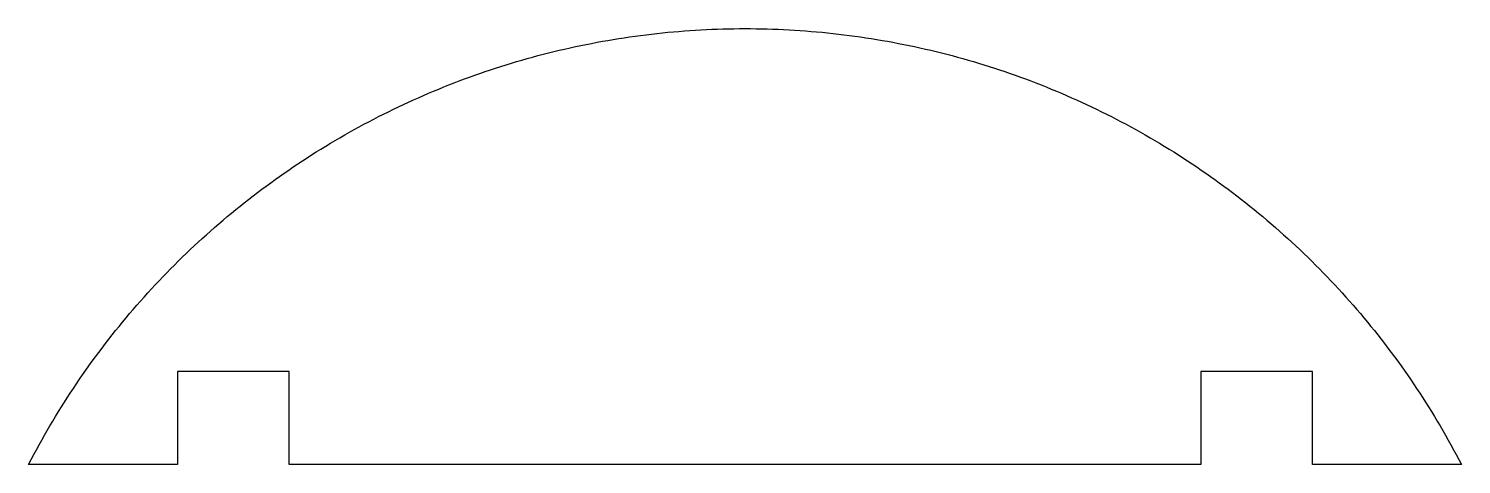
# Model space of a CAD drawing. Header units: millimetres. Extents: x 0 to 77, y 0 to 23.4.
import ezdxf

# ---------------------------------------------------------------- set-up
doc = ezdxf.new("R2010")
doc.units = ezdxf.units.MM
doc.layers.add('DESIGN_ONLY_CUT', color=7, linetype='Continuous')

msp = doc.modelspace()

# ---------------------------------------------------------------- linework, layer by layer
at = {"layer": 'DESIGN_ONLY_CUT'}
msp.add_lwpolyline([(0.137, 0.263), (0.276, 0.524), (0.416, 0.785), (0.559, 1.045), (0.703, 1.304), (0.849, 1.562), (0.996, 1.819), (1.146, 2.074), (1.297, 2.329), (1.449, 2.583), (1.604, 2.836), (1.76, 3.087), (1.918, 3.338), (2.078, 3.587), (2.24, 3.836), (2.403, 4.083), (2.568, 4.329), (2.734, 4.574), (2.902, 4.818), (3.072, 5.061), (3.243, 5.302), (3.417, 5.543), (3.591, 5.782), (3.768, 6.02), (3.946, 6.257), (4.125, 6.492), (4.307, 6.727), (4.49, 6.96), (4.674, 7.191), (4.86, 7.422), (5.048, 7.651), (5.237, 7.879), (5.427, 8.106), (5.62, 8.331), (5.813, 8.555), (6.009, 8.778), (6.205, 9), (6.404, 9.22), (6.604, 9.438), (6.805, 9.656), (7.008, 9.872), (7.212, 10.086), (7.418, 10.299), (7.625, 10.511), (7.834, 10.721), (8.044, 10.93), (8.255, 11.138), (8.468, 11.344), (8.682, 11.548), (8.898, 11.751), (9.115, 11.953), (9.334, 12.153), (9.553, 12.352), (9.775, 12.549), (9.997, 12.744), (10.221, 12.938), (10.446, 13.131), (10.672, 13.322), (10.9, 13.511), (11.129, 13.699), (11.36, 13.885), (11.591, 14.07), (11.824, 14.253), (12.058, 14.435), (12.294, 14.615), (12.53, 14.793), (12.768, 14.97), (13.007, 15.145), (13.247, 15.318), (13.488, 15.49), (13.731, 15.66), (13.975, 15.828), (14.219, 15.995), (14.465, 16.16), (14.712, 16.324), (14.961, 16.486), (15.21, 16.646), (15.46, 16.804), (15.712, 16.961), (15.964, 17.115), (16.218, 17.269), (16.472, 17.42), (16.728, 17.57), (16.985, 17.718), (17.242, 17.864), (17.501, 18.008), (17.761, 18.151), (18.021, 18.292), (18.283, 18.431), (18.545, 18.568), (18.809, 18.704), (19.073, 18.837), (19.338, 18.969), (19.605, 19.099), (19.872, 19.227), (20.14, 19.354), (20.408, 19.478), (20.678, 19.601), (20.948, 19.722), (21.22, 19.841), (21.492, 19.958), (21.765, 20.074), (22.038, 20.187), (22.313, 20.299), (22.588, 20.408), (22.864, 20.516), (23.14, 20.622), (23.418, 20.726), (23.696, 20.828), (23.975, 20.928), (24.254, 21.027), (24.534, 21.123), (24.815, 21.218), (25.096, 21.31), (25.378, 21.401), (25.661, 21.49), (25.944, 21.576), (26.228, 21.661), (26.513, 21.744), (26.797, 21.825), (27.083, 21.904), (27.369, 21.981), (27.656, 22.056), (27.943, 22.129), (28.23, 22.201), (28.518, 22.27), (28.807, 22.337), (29.096, 22.402), (29.385, 22.466), (29.675, 22.527), (29.965, 22.586), (30.256, 22.643), (30.547, 22.699), (30.838, 22.752), (31.13, 22.804), (31.422, 22.853), (31.715, 22.9), (32.007, 22.946), (32.3, 22.989), (32.594, 23.03), (32.887, 23.07), (33.181, 23.107), (33.475, 23.143), (33.77, 23.176), (34.064, 23.207), (34.359, 23.237), (34.654, 23.264), (34.949, 23.289), (35.244, 23.312), (35.54, 23.334), (35.836, 23.353), (36.131, 23.37), (36.427, 23.385), (36.723, 23.398), (37.019, 23.409), (37.315, 23.419), (37.611, 23.426), (37.908, 23.431), (38.204, 23.434), (38.5, 23.435), (38.796, 23.434), (39.092, 23.431), (39.389, 23.426), (39.685, 23.419), (39.981, 23.409), (40.277, 23.398), (40.573, 23.385), (40.869, 23.37), (41.164, 23.353), (41.46, 23.334), (41.756, 23.312), (42.051, 23.289), (42.346, 23.264), (42.641, 23.237), (42.936, 23.207), (43.23, 23.176), (43.525, 23.143), (43.819, 23.107), (44.113, 23.07), (44.406, 23.03), (44.7, 22.989), (44.993, 22.946), (45.285, 22.9), (45.578, 22.853), (45.87, 22.804), (46.162, 22.752), (46.453, 22.699), (46.744, 22.643), (47.035, 22.586), (47.325, 22.527), (47.615, 22.466), (47.904, 22.402), (48.193, 22.337), (48.482, 22.27), (48.77, 22.201), (49.057, 22.129), (49.344, 22.056), (49.631, 21.981), (49.917, 21.904), (50.203, 21.825), (50.487, 21.744), (50.772, 21.661), (51.056, 21.576), (51.339, 21.49), (51.622, 21.401), (51.904, 21.31), (52.185, 21.218), (52.466, 21.123), (52.746, 21.027), (53.025, 20.928), (53.304, 20.828), (53.582, 20.726), (53.86, 20.622), (54.136, 20.516), (54.412, 20.408), (54.687, 20.299), (54.962, 20.187), (55.235, 20.074), (55.508, 19.958), (55.78, 19.841), (56.052, 19.722), (56.322, 19.601), (56.592, 19.478), (56.86, 19.354), (57.128, 19.227), (57.395, 19.099), (57.662, 18.969), (57.927, 18.837), (58.191, 18.704), (58.455, 18.568), (58.717, 18.431), (58.979, 18.292), (59.239, 18.151), (59.499, 18.008), (59.758, 17.864), (60.015, 17.718), (60.272, 17.57), (60.528, 17.42), (60.782, 17.269), (61.036, 17.115), (61.288, 16.961), (61.54, 16.804), (61.79, 16.646), (62.039, 16.486), (62.288, 16.324), (62.535, 16.16), (62.781, 15.995), (63.025, 15.828), (63.269, 15.66), (63.512, 15.49), (63.753, 15.318), (63.993, 15.145), (64.232, 14.97), (64.47, 14.793), (64.706, 14.615), (64.942, 14.435), (65.176, 14.253), (65.409, 14.07), (65.64, 13.885), (65.871, 13.699), (66.1, 13.511), (66.328, 13.322), (66.554, 13.131), (66.779, 12.938), (67.003, 12.744), (67.225, 12.549), (67.447, 12.352), (67.666, 12.153), (67.885, 11.953), (68.102, 11.751), (68.318, 11.548), (68.532, 11.344), (68.745, 11.138), (68.956, 10.93), (69.166, 10.721), (69.375, 10.511), (69.582, 10.299), (69.788, 10.086), (69.992, 9.872), (70.195, 9.656), (70.396, 9.438), (70.596, 9.22), (70.795, 9), (70.991, 8.778), (71.187, 8.555), (71.38, 8.331), (71.573, 8.106), (71.763, 7.879), (71.952, 7.651), (72.14, 7.422), (72.326, 7.191), (72.51, 6.96), (72.693, 6.727), (72.875, 6.492), (73.054, 6.257), (73.232, 6.02), (73.409, 5.782), (73.583, 5.543), (73.757, 5.302), (73.928, 5.061), (74.098, 4.818), (74.266, 4.574), (74.432, 4.329), (74.597, 4.083), (74.76, 3.836), (74.922, 3.587), (75.082, 3.338), (75.24, 3.087), (75.396, 2.836), (75.551, 2.583), (75.703, 2.329), (75.854, 2.074), (76.004, 1.819), (76.151, 1.562), (76.297, 1.304), (76.441, 1.045), (76.584, 0.785), (76.724, 0.524), (76.863, 0.263), (77, 0), (69, 0), (69, 5), (63, 5), (63, 0), (14, 0), (14, 5), (8, 5), (8, 0), (0, 0), (0.137, 0.263)], close=True, dxfattribs=at)

doc.saveas('drawing.dxf')
